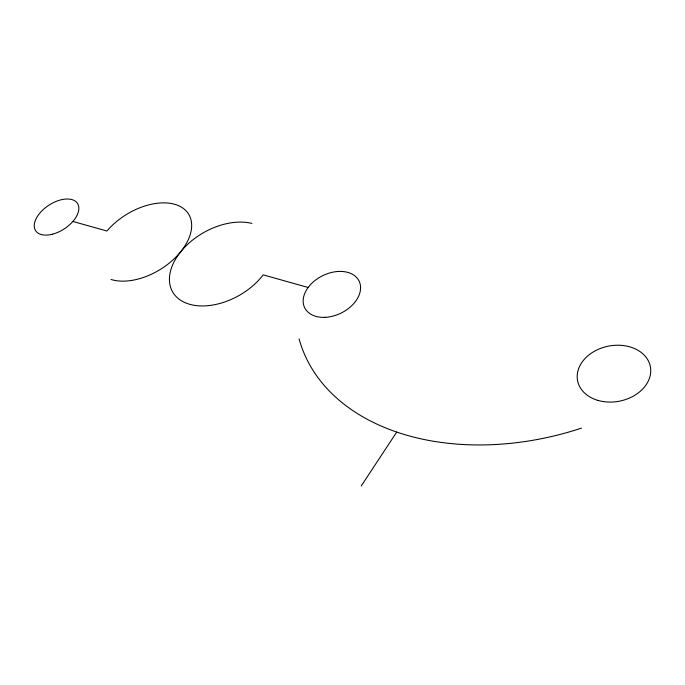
<?xml version="1.0" encoding="UTF-8"?>
<svg xmlns="http://www.w3.org/2000/svg" width="685" height="685" viewBox="0 0 685 685"><rect width="100%" height="100%" fill="white"/><g stroke="black" fill="none" stroke-linecap="round" stroke-linejoin="round"><path stroke-width="1.03" d="M361.209 486.007L396.709 432.089M72.858 221.452L106.937 231.016A53.207 32.272 -31.6 0 1 175.326 204.481A53.207 32.272 -31.6 0 1 179.453 253.262A53.207 32.272 -31.6 0 1 111.038 279.463M308.147 287.477L263.194 274.865A56.187 36.091 -29.7 0 1 190.635 304.551A56.187 36.091 -29.7 0 1 179.401 253.441A56.187 36.091 -29.7 0 1 251.892 223.413M581.514 428.125A237.438 165.265 -17.3 0 1 299.097 338.887M52.206 234.261A24.985 14.12 -33.1 0 0 77.662 203.693A24.985 14.12 -33.1 0 0 39.781 213.181A24.985 14.12 -33.1 0 0 52.206 234.261M325.092 317.335A30.303 20.85 -26.1 0 0 359.437 281.826A30.303 20.85 -26.1 0 0 311.093 284.018A30.303 20.85 -26.1 0 0 325.092 317.335M598.151 400.46A37.076 28.068 -10.9 0 0 650.639 368.462A37.076 28.068 -10.9 0 0 593.099 352.039A37.076 28.068 -10.9 0 0 598.151 400.46"/></g></svg>
